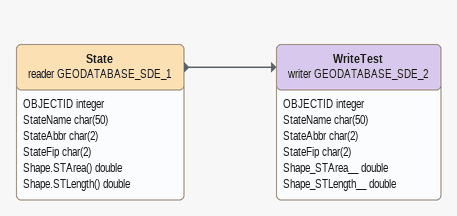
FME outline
State (reader GEODATABASE_SDE_1)
    attributes: OBJECTID integer, StateName char(50), StateAbbr char(2), StateFip char(2), Shape.STArea() double, Shape.STLength() double
    -> WriteTest (writer GEODATABASE_SDE_2)
WriteTest (writer GEODATABASE_SDE_2)
    attributes: OBJECTID integer, StateName char(50), StateAbbr char(2), StateFip char(2), Shape_STArea__ double, Shape_STLength__ double
